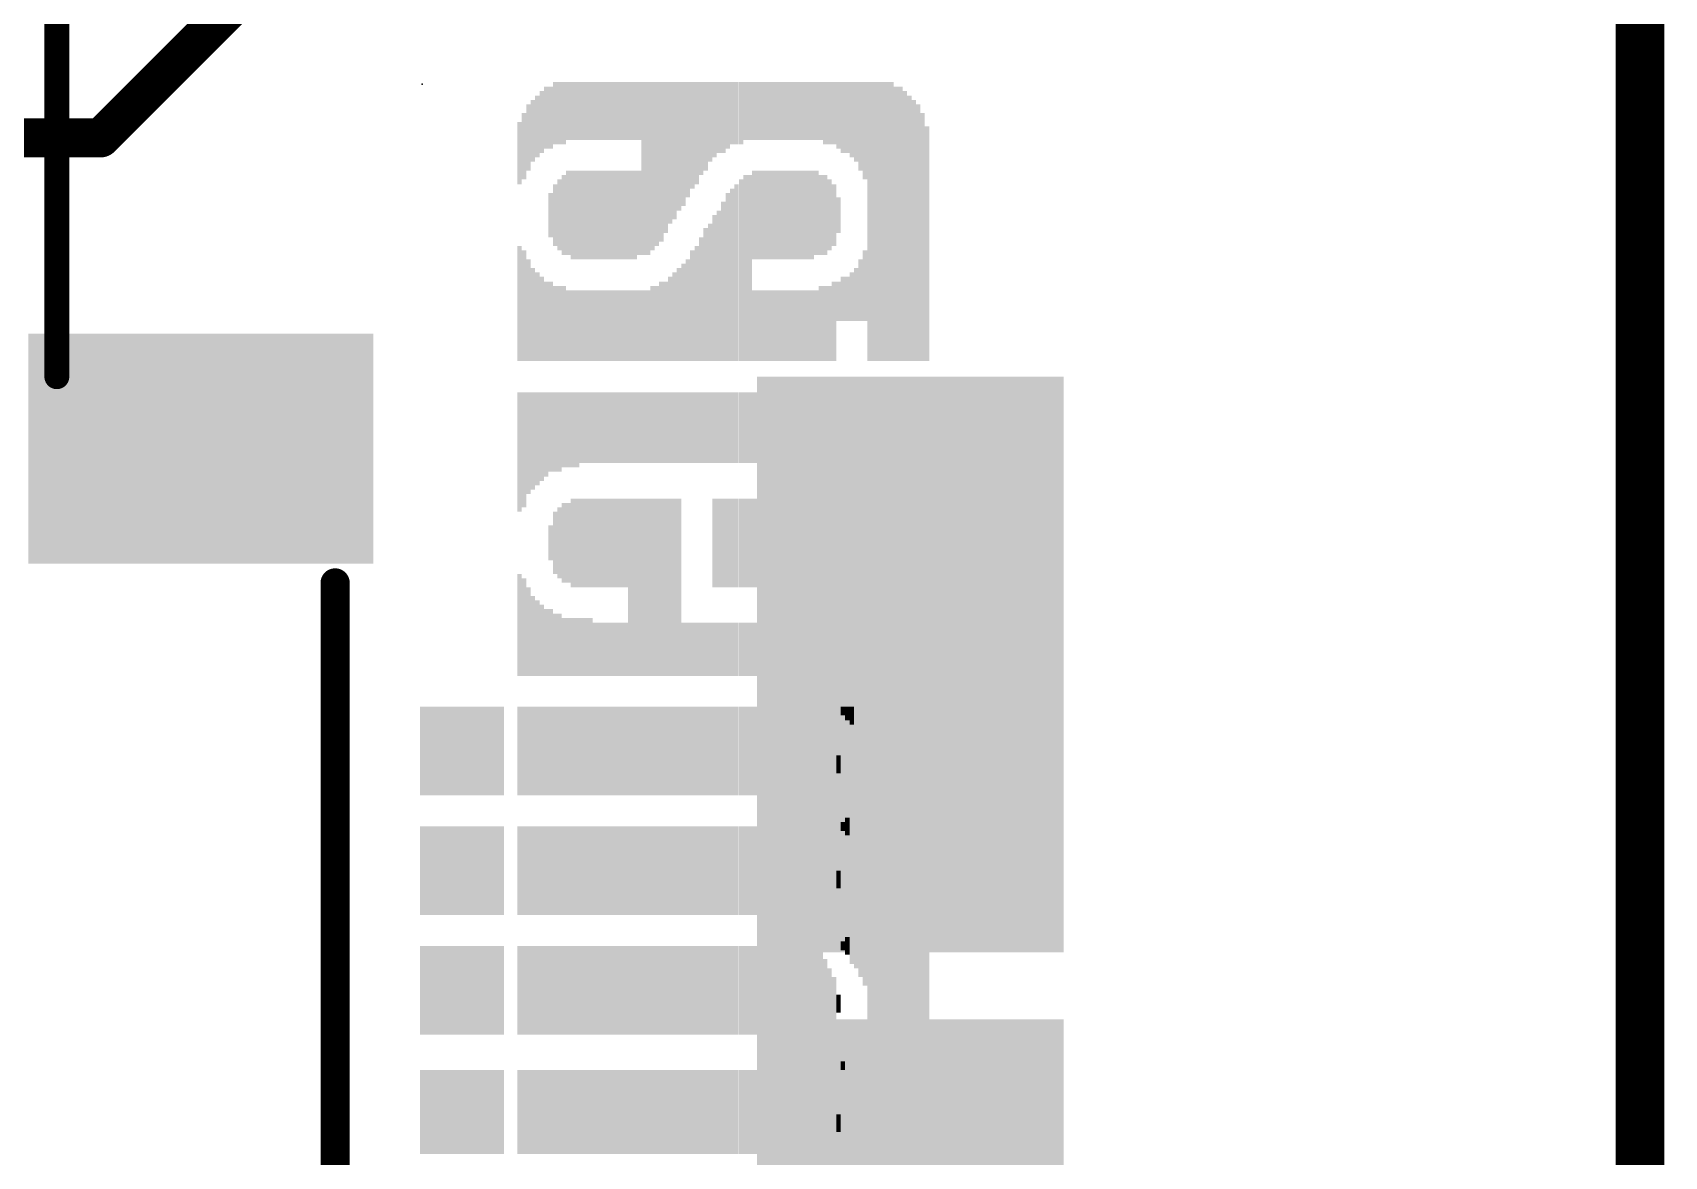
# Model space of a CAD drawing. Extents: x -44.1 to 38.2, y -17 to 24.8.
# Drawn here: x 29.72 to 38.23, y -0.89 to 4.97 of the extents above; entities that cross this region are included whole.
import ezdxf

# ---------------------------------------------------------------- set-up
doc = ezdxf.new("R2010")
doc.units = 0
for name, color, linetype in [('1', 12, 'CONTINUOUS'), ('16', 5, 'CONTINUOUS'), ('20', 53, 'CONTINUOUS'), ('21', 40, 'CONTINUOUS'), ('23', 40, 'CONTINUOUS'), ('24', 6, 'CONTINUOUS'), ('47', 253, 'CONTINUOUS')]:
    doc.layers.add(name, color=color, linetype=linetype)

# ---------------------------------------------------------------- blocks, each defined once
blk = doc.blocks.new('RECT')
blk.add_solid([(-0.5, -0.5), (0.5, -0.5), (-0.5, 0.5), (0.5, 0.5)])

msp = doc.modelspace()

# ---------------------------------------------------------------- linework, layer by layer
at = {"layer": '1', "const_width": 0.254}
msp.add_lwpolyline([(38.1, 10.795), (38.1, -10.795)], dxfattribs=at)
at = {"layer": '16'}
for points, const_width in [([(38.1, 10.795), (38.1, -10.795)], 0.254), ([(30.0736, 4.4196), (31.242, 5.588)], 0.2032), ([(7.7724, 4.4196), (30.0736, 4.4196)], 0.2032)]:
    msp.add_lwpolyline(points, dxfattribs=dict(at, const_width=const_width))
at = {"layer": '16', "const_width": 0.1016}
for points in [[(30.0736, 4.3688, 1), (30.0736, 4.4704)], [(30.0377, 4.4555, 1), (30.1095, 4.3837)]]:
    msp.add_lwpolyline(points, format="xyb", dxfattribs=at)
at = {"layer": '20'}
msp.add_line((38.1, 8.255), (38.1, -8.255), dxfattribs=at)
at = {"layer": '21', "const_width": 0.1524}
msp.add_lwpolyline([(31.296, -2.1), (31.296, 2.1)], dxfattribs=at)
at = {"layer": '21', "const_width": 0.0762}
msp.add_lwpolyline([(31.3341, 2.1, 1), (31.2579, 2.1)], format="xyb", dxfattribs=at)
at = {"layer": '23'}
msp.add_point((31.75, 4.699), dxfattribs=at)
at = {"layer": '24'}
msp.add_point((29.845, 3.175), dxfattribs=at)
at = {"layer": '47', "const_width": 0.13}
msp.add_lwpolyline([(29.845, 3.175), (29.845, 24.429)], dxfattribs=at)
at = {"layer": '47', "const_width": 0.065}
msp.add_lwpolyline([(29.8125, 3.175, 1), (29.8775, 3.175)], format="xyb", dxfattribs=at)

# ---------------------------------------------------------------- block references
at = {"layer": '1', "xscale": 1.8, "yscale": 1.2, "rotation": 180}
msp.add_blockref('RECT', (30.596, 2.8), dxfattribs=at)
at = {"layer": '16', "xscale": 3, "yscale": 1.6}
for p, rotation in [((34.295, 1.675), 270), ((34.295, -1.675), 90)]:
    msp.add_blockref('RECT', p, dxfattribs=dict(at, rotation=rotation))
at = {"layer": '21', "rotation": 270}
for p, xscale, yscale in [((32.3966, 4.525), 0.3226, 0.0231), ((32.4197, 4.525), 0.3226, 0.0231), ((32.4428, 4.5491), 0.3251, 0.0231), ((32.4659, 4.5491), 0.3251, 0.0231), ((32.489, 4.5491), 0.3251, 0.0231), ((32.512, 4.5606), 0.3023, 0.0229), ((32.535, 4.5606), 0.3023, 0.0231), ((32.5581, 4.5606), 0.3023, 0.0231), ((32.5812, 4.5606), 0.3023, 0.0231), ((32.6043, 4.5606), 0.3023, 0.0231), ((32.6274, 4.5606), 0.3023, 0.0231), ((32.6506, 4.5606), 0.3023, 0.0231), ((32.6737, 4.5606), 0.3023, 0.0231), ((32.6968, 4.5606), 0.3023, 0.0231), ((32.7199, 4.5606), 0.3023, 0.0231), ((32.743, 4.5606), 0.3023, 0.0231), ((32.766, 4.5606), 0.3023, 0.0229), ((32.789, 4.5606), 0.3023, 0.0231), ((32.8121, 4.5606), 0.3023, 0.0231), ((32.8352, 4.5606), 0.3023, 0.0231), ((32.8583, 4.5606), 0.3023, 0.0231), ((32.8814, 4.5606), 0.3023, 0.0231), ((32.9046, 4.2609), 0.9017, 0.0231), ((32.9277, 4.2609), 0.9017, 0.0231), ((32.9508, 4.2723), 0.8788, 0.0231), ((32.9739, 4.2837), 0.856, 0.0231), ((32.997, 4.2951), 0.8331, 0.0231), ((33.02, 4.318), 0.7874, 0.0229), ((33.043, 4.3421), 0.7391, 0.0231), ((33.0661, 4.3536), 0.7163, 0.0231), ((33.0892, 4.3764), 0.6706, 0.0231), ((33.1123, 4.3879), 0.6477, 0.0231), ((33.1354, 4.4107), 0.602, 0.0231), ((33.1586, 4.4336), 0.5563, 0.0231), ((33.1817, 4.445), 0.5334, 0.0231), ((33.2048, 4.4691), 0.4851, 0.0231), ((33.2279, 4.4806), 0.4623, 0.0231), ((33.251, 4.5034), 0.4166, 0.0231), ((33.274, 4.5149), 0.3937, 0.0229), ((33.297, 4.5263), 0.3708, 0.0231), ((33.3201, 4.5263), 0.3708, 0.0231), ((33.3432, 4.5377), 0.348, 0.0231), ((33.3663, 4.5491), 0.3251, 0.0231), ((33.3894, 4.5491), 0.3251, 0.0231), ((33.4126, 4.5491), 0.3251, 0.0231), ((33.4357, 4.5606), 0.3023, 0.0231), ((33.4588, 4.5606), 0.3023, 0.0231), ((33.4819, 4.5606), 0.3023, 0.0231), ((33.505, 4.5606), 0.3023, 0.0231), ((33.528, 4.5606), 0.3023, 0.0229), ((33.551, 4.5606), 0.3023, 0.0231), ((33.5741, 4.5606), 0.3023, 0.0231), ((33.5972, 4.5606), 0.3023, 0.0231), ((33.6203, 4.5606), 0.3023, 0.0231), ((33.6434, 4.5606), 0.3023, 0.0231), ((33.6666, 4.5606), 0.3023, 0.0231), ((33.6897, 4.5606), 0.3023, 0.0231), ((33.7128, 4.5606), 0.3023, 0.0231), ((33.7359, 4.5606), 0.3023, 0.0231), ((33.759, 4.5606), 0.3023, 0.0231), ((33.782, 4.5606), 0.3023, 0.0229), ((33.805, 4.5606), 0.3023, 0.0231), ((33.8281, 4.5606), 0.3023, 0.0231), ((33.8512, 4.5491), 0.3251, 0.0231), ((33.8743, 4.5491), 0.3251, 0.0231), ((33.8974, 4.5491), 0.3251, 0.0231), ((33.9206, 4.5377), 0.348, 0.0231), ((33.9437, 4.5263), 0.3708, 0.0231), ((33.9668, 4.5263), 0.3708, 0.0231), ((33.9899, 4.5149), 0.3937, 0.0231), ((34.013, 4.5034), 0.4166, 0.0231), ((34.036, 4.4806), 0.4623, 0.0229), ((34.059, 4.4577), 0.508, 0.0231), ((34.0821, 3.984), 1.4554, 0.0231), ((34.1052, 3.984), 1.4554, 0.0231), ((34.1283, 3.984), 1.4554, 0.0231), ((34.1514, 3.984), 1.4554, 0.0231), ((34.1746, 3.984), 1.4554, 0.0231), ((34.1977, 3.984), 1.4554, 0.0231), ((34.2208, 3.9713), 1.43, 0.0231), ((34.2439, 3.9713), 1.43, 0.0231), ((32.3041, 4.4221), 0.3454, 0.0231), ((32.3272, 4.4564), 0.3226, 0.0231), ((32.3503, 4.4793), 0.3226, 0.0231), ((32.3734, 4.5022), 0.3226, 0.0231), ((34.267, 3.9599), 1.4072, 0.0231), ((34.29, 3.9484), 1.3843, 0.0229), ((34.313, 3.937), 1.3614, 0.0231), ((34.3361, 3.9256), 1.3386, 0.0231), ((32.281, 4.3764), 0.3454, 0.0231), ((34.3592, 3.9027), 1.2929, 0.0231), ((32.258, 4.3409), 0.3251, 0.0229), ((34.3823, 3.8684), 1.2243, 0.0231), ((32.4428, 4.017), 0.3226, 0.0231), ((32.4659, 4.0183), 0.3708, 0.0231), ((32.489, 4.0183), 0.4166, 0.0231), ((32.512, 4.0297), 0.4394, 0.0229), ((32.535, 4.0183), 0.4623, 0.0231), ((32.5581, 4.0183), 0.4623, 0.0231), ((32.5812, 4.0183), 0.4623, 0.0231), ((32.6043, 4.0183), 0.4623, 0.0231), ((32.6274, 4.0183), 0.4623, 0.0231), ((32.6506, 4.0183), 0.4623, 0.0231), ((32.6737, 4.0183), 0.4623, 0.0231), ((32.6968, 4.0183), 0.4623, 0.0231), ((32.7199, 4.0183), 0.4623, 0.0231), ((32.743, 4.0183), 0.4623, 0.0231), ((32.766, 4.0183), 0.4623, 0.0229), ((32.789, 4.0183), 0.4623, 0.0231), ((32.8121, 4.0183), 0.4623, 0.0231), ((32.8352, 4.0183), 0.4623, 0.0231), ((32.8583, 4.0183), 0.4623, 0.0231), ((32.8814, 4.0297), 0.4394, 0.0231), ((33.3894, 3.7173), 0.922, 0.0231), ((33.4126, 3.73), 0.9474, 0.0231), ((33.4357, 3.7414), 0.9703, 0.0231), ((33.4588, 3.7414), 0.9703, 0.0231), ((33.4819, 4.0183), 0.4623, 0.0231), ((33.505, 4.0183), 0.4623, 0.0231), ((33.528, 4.0183), 0.4623, 0.0229), ((33.551, 4.0183), 0.4623, 0.0231), ((33.5741, 4.0183), 0.4623, 0.0231), ((33.5972, 4.0183), 0.4623, 0.0231), ((33.6203, 4.0183), 0.4623, 0.0231), ((33.6434, 4.0183), 0.4623, 0.0231), ((33.6666, 4.0183), 0.4623, 0.0231), ((33.6897, 4.0183), 0.4623, 0.0231), ((33.7128, 4.0183), 0.4623, 0.0231), ((33.7359, 4.0183), 0.4623, 0.0231), ((33.759, 4.0183), 0.4623, 0.0231), ((33.782, 4.0183), 0.4623, 0.0229), ((33.805, 4.0297), 0.4394, 0.0231), ((33.8281, 4.0183), 0.4166, 0.0231), ((33.8512, 4.0183), 0.4166, 0.0231), ((33.8743, 4.0183), 0.3708, 0.0231), ((33.8974, 4.017), 0.3226, 0.0231), ((32.4197, 4.017), 0.2311, 0.0231), ((33.3201, 3.6716), 0.8306, 0.0231), ((33.3432, 3.6944), 0.8763, 0.0231), ((33.3663, 3.7059), 0.8992, 0.0231), ((33.9206, 4.017), 0.1854, 0.0231), ((33.274, 3.6373), 0.762, 0.0229), ((33.297, 3.6487), 0.7849, 0.0231), ((33.2279, 3.603), 0.6934, 0.0231), ((33.251, 3.6144), 0.7163, 0.0231), ((32.258, 3.556), 0.5994, 0.0229), ((32.281, 3.5446), 0.5766, 0.0231), ((33.1586, 3.5446), 0.5766, 0.0231), ((33.1817, 3.556), 0.5994, 0.0231), ((33.2048, 3.5789), 0.6452, 0.0231), ((34.059, 3.6487), 0.3683, 0.0231), ((32.3041, 3.5217), 0.5309, 0.0231), ((33.1123, 3.5103), 0.508, 0.0231), ((33.1354, 3.5217), 0.5309, 0.0231), ((34.036, 3.6259), 0.3226, 0.0229), ((32.3272, 3.4989), 0.4851, 0.0231), ((32.3503, 3.4874), 0.4623, 0.0231), ((32.3734, 3.476), 0.4394, 0.0231), ((32.3966, 3.4633), 0.414, 0.0231), ((32.4197, 3.4633), 0.414, 0.0231), ((32.997, 3.4633), 0.414, 0.0231), ((33.02, 3.4633), 0.414, 0.0229), ((33.043, 3.476), 0.4394, 0.0231), ((33.0661, 3.4874), 0.4623, 0.0231), ((33.0892, 3.4989), 0.4851, 0.0231), ((33.8974, 3.4633), 0.414, 0.0231), ((33.9206, 3.5674), 0.2057, 0.0231), ((33.9437, 3.5801), 0.2311, 0.0231), ((33.9668, 3.5801), 0.2311, 0.0231), ((33.9899, 3.5916), 0.254, 0.0231), ((34.013, 3.603), 0.2769, 0.0231), ((32.4428, 3.4519), 0.3912, 0.0231), ((32.4659, 3.4519), 0.3912, 0.0231), ((32.489, 3.4519), 0.3912, 0.0231), ((32.512, 3.4404), 0.3683, 0.0229), ((32.535, 3.4404), 0.3683, 0.0231), ((32.5581, 3.4404), 0.3683, 0.0231), ((32.5812, 3.4404), 0.3683, 0.0231), ((32.6043, 3.4404), 0.3683, 0.0231), ((32.6274, 3.4404), 0.3683, 0.0231), ((32.6506, 3.4404), 0.3683, 0.0231), ((32.6737, 3.4404), 0.3683, 0.0231), ((32.6968, 3.4404), 0.3683, 0.0231), ((32.7199, 3.4404), 0.3683, 0.0231), ((32.743, 3.4404), 0.3683, 0.0231), ((32.766, 3.4404), 0.3683, 0.0229), ((32.789, 3.4404), 0.3683, 0.0231), ((32.8121, 3.4404), 0.3683, 0.0231), ((32.8352, 3.4404), 0.3683, 0.0231), ((32.8583, 3.4404), 0.3683, 0.0231), ((32.8814, 3.4404), 0.3683, 0.0231), ((32.9046, 3.4404), 0.3683, 0.0231), ((32.9277, 3.4404), 0.3683, 0.0231), ((32.9508, 3.4519), 0.3912, 0.0231), ((32.9739, 3.4519), 0.3912, 0.0231), ((33.4819, 3.4404), 0.3683, 0.0231), ((33.505, 3.4404), 0.3683, 0.0231), ((33.528, 3.4404), 0.3683, 0.0229), ((33.551, 3.4404), 0.3683, 0.0231), ((33.5741, 3.4404), 0.3683, 0.0231), ((33.5972, 3.4404), 0.3683, 0.0231), ((33.6203, 3.4404), 0.3683, 0.0231), ((33.6434, 3.4404), 0.3683, 0.0231), ((33.6666, 3.4404), 0.3683, 0.0231), ((33.6897, 3.4404), 0.3683, 0.0231), ((33.7128, 3.4404), 0.3683, 0.0231), ((33.7359, 3.4404), 0.3683, 0.0231), ((33.759, 3.4404), 0.3683, 0.0231), ((33.782, 3.4404), 0.3683, 0.0229), ((33.805, 3.4404), 0.3683, 0.0231), ((33.8281, 3.4519), 0.3912, 0.0231), ((33.8512, 3.4519), 0.3912, 0.0231), ((33.8743, 3.4519), 0.3912, 0.0231), ((32.258, 2.7826), 0.6223, 0.0229), ((32.281, 2.794), 0.5994, 0.0231), ((32.3041, 2.8283), 0.5309, 0.0231), ((32.3272, 2.8397), 0.508, 0.0231), ((32.3503, 2.8512), 0.4851, 0.0231), ((32.3734, 2.8626), 0.4623, 0.0231), ((32.3966, 2.874), 0.4394, 0.0231), ((32.4197, 2.8867), 0.414, 0.0231), ((32.4428, 2.8867), 0.414, 0.0231), ((32.4659, 2.8867), 0.414, 0.0231), ((32.489, 2.8981), 0.3912, 0.0231), ((32.512, 2.8981), 0.3912, 0.0229), ((32.535, 2.8981), 0.3912, 0.0231), ((32.5581, 2.8981), 0.3912, 0.0231), ((32.5812, 2.9096), 0.3683, 0.0231), ((32.6043, 2.9096), 0.3683, 0.0231), ((32.6274, 2.9096), 0.3683, 0.0231), ((32.6506, 2.9096), 0.3683, 0.0231), ((32.6737, 2.9096), 0.3683, 0.0231), ((32.6968, 2.9096), 0.3683, 0.0231), ((32.7199, 2.9096), 0.3683, 0.0231), ((32.743, 2.9096), 0.3683, 0.0231), ((32.766, 2.9096), 0.3683, 0.0229), ((32.789, 2.9096), 0.3683, 0.0231), ((32.8121, 2.9096), 0.3683, 0.0231), ((32.8352, 2.9096), 0.3683, 0.0231), ((32.8583, 2.9096), 0.3683, 0.0231), ((32.8814, 2.9096), 0.3683, 0.0231), ((32.9046, 2.9096), 0.3683, 0.0231), ((32.9277, 2.9096), 0.3683, 0.0231), ((32.9508, 2.9096), 0.3683, 0.0231), ((32.9739, 2.9096), 0.3683, 0.0231), ((32.997, 2.9096), 0.3683, 0.0231), ((33.02, 2.9096), 0.3683, 0.0229), ((33.043, 2.9096), 0.3683, 0.0231), ((33.0661, 2.9096), 0.3683, 0.0231), ((33.0892, 2.9096), 0.3683, 0.0231), ((33.1123, 2.9096), 0.3683, 0.0231), ((33.1354, 2.9096), 0.3683, 0.0231), ((33.1586, 2.9096), 0.3683, 0.0231), ((33.1817, 2.9096), 0.3683, 0.0231), ((33.2048, 2.9096), 0.3683, 0.0231), ((33.2279, 2.9096), 0.3683, 0.0231), ((33.251, 2.9096), 0.3683, 0.0231), ((33.274, 2.9096), 0.3683, 0.0229), ((33.297, 2.9096), 0.3683, 0.0231), ((33.3201, 2.9096), 0.3683, 0.0231), ((33.3432, 2.9096), 0.3683, 0.0231), ((33.3663, 2.9096), 0.3683, 0.0231), ((33.3894, 2.9096), 0.3683, 0.0231), ((33.4126, 2.9096), 0.3683, 0.0231), ((33.4357, 2.9096), 0.3683, 0.0231), ((33.4588, 2.9096), 0.3683, 0.0231), ((33.4819, 2.9096), 0.3683, 0.0231), ((33.505, 2.9096), 0.3683, 0.0231), ((33.528, 2.9096), 0.3683, 0.0229), ((33.551, 2.9096), 0.3683, 0.0231), ((33.5741, 2.9096), 0.3683, 0.0231), ((33.5972, 2.9096), 0.3683, 0.0231), ((33.6203, 2.9096), 0.3683, 0.0231), ((33.6434, 2.9096), 0.3683, 0.0231), ((33.6666, 2.9096), 0.3683, 0.0231), ((33.6897, 2.9096), 0.3683, 0.0231), ((33.7128, 2.9096), 0.3683, 0.0231), ((33.7359, 2.9096), 0.3683, 0.0231), ((33.759, 2.9096), 0.3683, 0.0231), ((33.782, 2.8981), 0.3912, 0.0229), ((33.805, 2.8981), 0.3912, 0.0231), ((33.8281, 2.8981), 0.3912, 0.0231), ((33.8512, 2.8981), 0.3912, 0.0231), ((33.8743, 2.8867), 0.414, 0.0231), ((33.8974, 2.8867), 0.414, 0.0231), ((34.0821, 0.334), 5.5194, 0.0231), ((34.1052, 0.334), 5.5194, 0.0231), ((34.1283, 0.334), 5.5194, 0.0231), ((34.1514, 0.334), 5.5194, 0.0231), ((34.1746, 0.334), 5.5194, 0.0231), ((34.1977, 0.3467), 5.494, 0.0231), ((34.2208, 0.3467), 5.494, 0.0231), ((34.2439, 0.3581), 5.4712, 0.0231), ((34.267, 0.3581), 5.4712, 0.0231), ((34.29, 0.3696), 5.4483, 0.0229), ((34.313, 0.381), 5.4254, 0.0231), ((34.3361, 0.3924), 5.4026, 0.0231), ((34.3592, 0.4153), 5.3569, 0.0231), ((34.3823, 0.4496), 5.2883, 0.0231), ((33.9206, 2.7699), 0.2311, 0.0231), ((33.9437, 2.7699), 0.2311, 0.0231), ((33.9668, 2.7584), 0.254, 0.0231), ((33.9899, 2.747), 0.2769, 0.0231), ((34.013, 2.7356), 0.2997, 0.0231), ((34.036, 2.7127), 0.3454, 0.0229), ((34.059, 2.6899), 0.3912, 0.0231), ((32.4428, 2.3089), 0.3251, 0.0231), ((32.4659, 2.3089), 0.3708, 0.0231), ((32.489, 2.3089), 0.4166, 0.0231), ((32.512, 2.3089), 0.4166, 0.0229), ((32.535, 2.3089), 0.4623, 0.0231), ((32.5581, 2.3089), 0.4623, 0.0231), ((32.5812, 2.3089), 0.4623, 0.0231), ((32.6043, 2.3089), 0.4623, 0.0231), ((32.6274, 2.3089), 0.4623, 0.0231), ((32.6506, 2.3089), 0.4623, 0.0231), ((32.6737, 2.3089), 0.4623, 0.0231), ((32.6968, 2.3089), 0.4623, 0.0231), ((32.7199, 2.3089), 0.4623, 0.0231), ((32.743, 2.3089), 0.4623, 0.0231), ((32.766, 2.3089), 0.4623, 0.0229), ((32.789, 2.3089), 0.4623, 0.0231), ((32.8121, 2.3089), 0.4623, 0.0231), ((32.8352, 2.0777), 0.9246, 0.0231), ((32.8583, 2.0777), 0.9246, 0.0231), ((32.8814, 2.0777), 0.9246, 0.0231), ((32.9046, 2.0777), 0.9246, 0.0231), ((32.9277, 2.0777), 0.9246, 0.0231), ((32.9508, 2.0777), 0.9246, 0.0231), ((32.9739, 2.0777), 0.9246, 0.0231), ((32.997, 2.0777), 0.9246, 0.0231), ((33.02, 2.0777), 0.9246, 0.0229), ((33.043, 2.0777), 0.9246, 0.0231), ((33.0661, 2.0777), 0.9246, 0.0231), ((33.0892, 2.0777), 0.9246, 0.0231), ((33.274, 2.3089), 0.4623, 0.0229), ((33.297, 2.3089), 0.4623, 0.0231), ((33.3201, 2.3089), 0.4623, 0.0231), ((33.3432, 2.3089), 0.4623, 0.0231), ((33.3663, 2.3089), 0.4623, 0.0231), ((33.3894, 2.3089), 0.4623, 0.0231), ((33.4126, 2.3089), 0.4623, 0.0231), ((33.4357, 2.3089), 0.4623, 0.0231), ((33.4588, 2.3089), 0.4623, 0.0231), ((33.4819, 2.3089), 0.4623, 0.0231), ((33.505, 2.3089), 0.4623, 0.0231), ((33.528, 2.3089), 0.4623, 0.0229), ((33.551, 2.3089), 0.4623, 0.0231), ((33.5741, 2.3089), 0.4623, 0.0231), ((33.5972, 2.3089), 0.4623, 0.0231), ((33.6203, 2.3089), 0.4623, 0.0231), ((33.6434, 2.3089), 0.4623, 0.0231), ((33.6666, 2.3089), 0.4623, 0.0231), ((33.6897, 2.3089), 0.4623, 0.0231), ((33.7128, 2.3089), 0.4623, 0.0231), ((33.7359, 2.3089), 0.4623, 0.0231), ((33.759, 2.3089), 0.4623, 0.0231), ((33.782, 2.3089), 0.4623, 0.0229), ((33.805, 2.3203), 0.4394, 0.0231), ((33.8281, 2.3089), 0.4166, 0.0231), ((33.8512, 2.3089), 0.4166, 0.0231), ((33.8743, 2.3089), 0.3708, 0.0231), ((32.4197, 2.3089), 0.1829, 0.0231), ((33.8974, 2.3101), 0.2769, 0.0231), ((33.9206, 2.3089), 0.1372, 0.0231), ((32.258, 1.8809), 0.5309, 0.0229), ((34.059, 1.8809), 0.5309, 0.0231), ((32.281, 1.8694), 0.508, 0.0231), ((32.3041, 1.8466), 0.4623, 0.0231), ((34.036, 1.8466), 0.4623, 0.0229), ((32.3272, 1.8237), 0.4166, 0.0231), ((32.3503, 1.8123), 0.3937, 0.0231), ((32.3734, 1.8009), 0.3708, 0.0231), ((32.3966, 1.7894), 0.348, 0.0231), ((32.4197, 1.7894), 0.348, 0.0231), ((33.9206, 1.7894), 0.348, 0.0231), ((33.9437, 1.7894), 0.348, 0.0231), ((33.9668, 1.8009), 0.3708, 0.0231), ((33.9899, 1.8123), 0.3937, 0.0231), ((34.013, 1.8237), 0.4166, 0.0231), ((32.4428, 1.778), 0.3251, 0.0231), ((32.4659, 1.778), 0.3251, 0.0231), ((32.489, 1.7666), 0.3023, 0.0231), ((32.512, 1.7666), 0.3023, 0.0229), ((32.535, 1.7666), 0.3023, 0.0231), ((32.5581, 1.7666), 0.3023, 0.0231), ((32.5812, 1.7666), 0.3023, 0.0231), ((32.6043, 1.7666), 0.3023, 0.0231), ((32.6274, 1.7666), 0.3023, 0.0231), ((32.6506, 1.7539), 0.2769, 0.0231), ((32.6737, 1.7539), 0.2769, 0.0231), ((32.6968, 1.7539), 0.2769, 0.0231), ((32.7199, 1.7539), 0.2769, 0.0231), ((32.743, 1.7539), 0.2769, 0.0231), ((32.766, 1.7539), 0.2769, 0.0229), ((32.789, 1.7539), 0.2769, 0.0231), ((32.8121, 1.7539), 0.2769, 0.0231), ((33.1123, 1.7539), 0.2769, 0.0231), ((33.1354, 1.7539), 0.2769, 0.0231), ((33.1586, 1.7539), 0.2769, 0.0231), ((33.1817, 1.7539), 0.2769, 0.0231), ((33.2048, 1.7539), 0.2769, 0.0231), ((33.2279, 1.7539), 0.2769, 0.0231), ((33.251, 1.7539), 0.2769, 0.0231), ((33.274, 1.7539), 0.2769, 0.0229), ((33.297, 1.7539), 0.2769, 0.0231), ((33.3201, 1.7539), 0.2769, 0.0231), ((33.3432, 1.7539), 0.2769, 0.0231), ((33.3663, 1.7539), 0.2769, 0.0231), ((33.3894, 1.7539), 0.2769, 0.0231), ((33.4126, 1.7539), 0.2769, 0.0231), ((33.4357, 1.7539), 0.2769, 0.0231), ((33.4588, 1.7539), 0.2769, 0.0231), ((33.4819, 1.7539), 0.2769, 0.0231), ((33.505, 1.7539), 0.2769, 0.0231), ((33.528, 1.7539), 0.2769, 0.0229), ((33.551, 1.7539), 0.2769, 0.0231), ((33.5741, 1.7539), 0.2769, 0.0231), ((33.5972, 1.7539), 0.2769, 0.0231), ((33.6203, 1.7539), 0.2769, 0.0231), ((33.6434, 1.7539), 0.2769, 0.0231), ((33.6666, 1.7539), 0.2769, 0.0231), ((33.6897, 1.7539), 0.2769, 0.0231), ((33.7128, 1.7666), 0.3023, 0.0231), ((33.7359, 1.7666), 0.3023, 0.0231), ((33.759, 1.7666), 0.3023, 0.0231), ((33.782, 1.7666), 0.3023, 0.0229), ((33.805, 1.7666), 0.3023, 0.0231), ((33.8281, 1.7666), 0.3023, 0.0231), ((33.8512, 1.7666), 0.3023, 0.0231), ((33.8743, 1.778), 0.3251, 0.0231), ((33.8974, 1.778), 0.3251, 0.0231), ((31.75, 1.2243), 0.4623, 0.0229), ((31.773, 1.2243), 0.4623, 0.0231), ((31.7961, 1.2243), 0.4623, 0.0231), ((31.8192, 1.2243), 0.4623, 0.0231), ((31.8423, 1.2243), 0.4623, 0.0231), ((31.8654, 1.2243), 0.4623, 0.0231), ((31.8886, 1.2243), 0.4623, 0.0231), ((31.9117, 1.2243), 0.4623, 0.0231), ((31.9348, 1.2243), 0.4623, 0.0231), ((31.9579, 1.2243), 0.4623, 0.0231), ((31.981, 1.2243), 0.4623, 0.0231), ((32.004, 1.2243), 0.4623, 0.0229), ((32.027, 1.2243), 0.4623, 0.0231), ((32.0501, 1.2243), 0.4623, 0.0231), ((32.0732, 1.2243), 0.4623, 0.0231), ((32.0963, 1.2243), 0.4623, 0.0231), ((32.1194, 1.2243), 0.4623, 0.0231), ((32.1426, 1.2243), 0.4623, 0.0231), ((32.1657, 1.2243), 0.4623, 0.0231), ((32.258, 1.2243), 0.4623, 0.0229), ((32.281, 1.2243), 0.4623, 0.0231), ((32.3041, 1.2243), 0.4623, 0.0231), ((32.3272, 1.2243), 0.4623, 0.0231), ((32.3503, 1.2243), 0.4623, 0.0231), ((32.3734, 1.2243), 0.4623, 0.0231), ((32.3966, 1.2243), 0.4623, 0.0231), ((32.4197, 1.2243), 0.4623, 0.0231), ((32.4428, 1.2243), 0.4623, 0.0231), ((32.4659, 1.2243), 0.4623, 0.0231), ((32.489, 1.2243), 0.4623, 0.0231), ((32.512, 1.2243), 0.4623, 0.0229), ((32.535, 1.2243), 0.4623, 0.0231), ((32.5581, 1.2243), 0.4623, 0.0231), ((32.5812, 1.2243), 0.4623, 0.0231), ((32.6043, 1.2243), 0.4623, 0.0231), ((32.6274, 1.2243), 0.4623, 0.0231), ((32.6506, 1.2243), 0.4623, 0.0231), ((32.6737, 1.2243), 0.4623, 0.0231), ((32.6968, 1.2243), 0.4623, 0.0231), ((32.7199, 1.2243), 0.4623, 0.0231), ((32.743, 1.2243), 0.4623, 0.0231), ((32.766, 1.2243), 0.4623, 0.0229), ((32.789, 1.2243), 0.4623, 0.0231), ((32.8121, 1.2243), 0.4623, 0.0231), ((32.8352, 1.2243), 0.4623, 0.0231), ((32.8583, 1.2243), 0.4623, 0.0231), ((32.8814, 1.2243), 0.4623, 0.0231), ((32.9046, 1.2243), 0.4623, 0.0231), ((32.9277, 1.2243), 0.4623, 0.0231), ((32.9508, 1.2243), 0.4623, 0.0231), ((32.9739, 1.2243), 0.4623, 0.0231), ((32.997, 1.2243), 0.4623, 0.0231), ((33.02, 1.2243), 0.4623, 0.0229), ((33.043, 1.2243), 0.4623, 0.0231), ((33.0661, 1.2243), 0.4623, 0.0231), ((33.0892, 1.2243), 0.4623, 0.0231), ((33.1123, 1.2243), 0.4623, 0.0231), ((33.1354, 1.2243), 0.4623, 0.0231), ((33.1586, 1.2243), 0.4623, 0.0231), ((33.1817, 1.2243), 0.4623, 0.0231), ((33.2048, 1.2243), 0.4623, 0.0231), ((33.2279, 1.2243), 0.4623, 0.0231), ((33.251, 1.2243), 0.4623, 0.0231), ((33.274, 1.2243), 0.4623, 0.0229), ((33.297, 1.2243), 0.4623, 0.0231), ((33.3201, 1.2243), 0.4623, 0.0231), ((33.3432, 1.2243), 0.4623, 0.0231), ((33.3663, 1.2243), 0.4623, 0.0231), ((33.3894, 1.2243), 0.4623, 0.0231), ((33.4126, 1.2243), 0.4623, 0.0231), ((33.4357, 1.2243), 0.4623, 0.0231), ((33.4588, 1.2243), 0.4623, 0.0231), ((33.4819, 1.2243), 0.4623, 0.0231), ((33.505, 1.2243), 0.4623, 0.0231), ((33.528, 1.2243), 0.4623, 0.0229), ((33.551, 1.2243), 0.4623, 0.0231), ((33.5741, 1.2243), 0.4623, 0.0231), ((33.5972, 1.2243), 0.4623, 0.0231), ((33.6203, 1.2243), 0.4623, 0.0231), ((33.6434, 1.2243), 0.4623, 0.0231), ((33.6666, 1.2243), 0.4623, 0.0231), ((33.6897, 1.2243), 0.4623, 0.0231), ((33.7128, 1.2243), 0.4623, 0.0231), ((33.7359, 1.2243), 0.4623, 0.0231), ((33.759, 1.2243), 0.4623, 0.0231), ((33.782, 1.2243), 0.4623, 0.0229), ((33.805, 1.2243), 0.4623, 0.0231), ((33.9437, 1.4326), 0.0457, 0.0231), ((33.9668, 1.4199), 0.0711, 0.0231), ((33.9899, 1.4084), 0.094, 0.0231), ((34.013, 1.3856), 0.1397, 0.0231), ((34.036, 1.3741), 0.1626, 0.0229), ((34.059, 1.3398), 0.2311, 0.0231), ((33.8281, 1.2128), 0.4394, 0.0231), ((33.8512, 1.2002), 0.3683, 0.0231), ((33.8743, 1.1773), 0.3226, 0.0231), ((33.8974, 1.1773), 0.2311, 0.0231), ((33.9206, 1.1544), 0.094, 0.0231), ((34.036, 0.809), 0.2769, 0.0229), ((34.059, 0.8077), 0.3708, 0.0231), ((33.9437, 0.8306), 0.0457, 0.0231), ((33.9668, 0.8306), 0.0914, 0.0231), ((33.9899, 0.8204), 0.1626, 0.0231), ((34.013, 0.8204), 0.2083, 0.0231), ((31.75, 0.5994), 0.4623, 0.0229), ((31.773, 0.5994), 0.4623, 0.0231), ((31.7961, 0.5994), 0.4623, 0.0231), ((31.8192, 0.5994), 0.4623, 0.0231), ((31.8423, 0.5994), 0.4623, 0.0231), ((31.8654, 0.5994), 0.4623, 0.0231), ((31.8886, 0.5994), 0.4623, 0.0231), ((31.9117, 0.5994), 0.4623, 0.0231), ((31.9348, 0.5994), 0.4623, 0.0231), ((31.9579, 0.5994), 0.4623, 0.0231), ((31.981, 0.5994), 0.4623, 0.0231), ((32.004, 0.5994), 0.4623, 0.0229), ((32.027, 0.5994), 0.4623, 0.0231), ((32.0501, 0.5994), 0.4623, 0.0231), ((32.0732, 0.5994), 0.4623, 0.0231), ((32.0963, 0.5994), 0.4623, 0.0231), ((32.1194, 0.5994), 0.4623, 0.0231), ((32.1426, 0.5994), 0.4623, 0.0231), ((32.1657, 0.5994), 0.4623, 0.0231), ((32.258, 0.5994), 0.4623, 0.0229), ((32.281, 0.5994), 0.4623, 0.0231), ((32.3041, 0.5994), 0.4623, 0.0231), ((32.3272, 0.5994), 0.4623, 0.0231), ((32.3503, 0.5994), 0.4623, 0.0231), ((32.3734, 0.5994), 0.4623, 0.0231), ((32.3966, 0.5994), 0.4623, 0.0231), ((32.4197, 0.5994), 0.4623, 0.0231), ((32.4428, 0.5994), 0.4623, 0.0231), ((32.4659, 0.5994), 0.4623, 0.0231), ((32.489, 0.5994), 0.4623, 0.0231), ((32.512, 0.5994), 0.4623, 0.0229), ((32.535, 0.5994), 0.4623, 0.0231), ((32.5581, 0.5994), 0.4623, 0.0231), ((32.5812, 0.5994), 0.4623, 0.0231), ((32.6043, 0.5994), 0.4623, 0.0231), ((32.6274, 0.5994), 0.4623, 0.0231), ((32.6506, 0.5994), 0.4623, 0.0231), ((32.6737, 0.5994), 0.4623, 0.0231), ((32.6968, 0.5994), 0.4623, 0.0231), ((32.7199, 0.5994), 0.4623, 0.0231), ((32.743, 0.5994), 0.4623, 0.0231), ((32.766, 0.5994), 0.4623, 0.0229), ((32.789, 0.5994), 0.4623, 0.0231), ((32.8121, 0.5994), 0.4623, 0.0231), ((32.8352, 0.5994), 0.4623, 0.0231), ((32.8583, 0.5994), 0.4623, 0.0231), ((32.8814, 0.5994), 0.4623, 0.0231), ((32.9046, 0.5994), 0.4623, 0.0231), ((32.9277, 0.5994), 0.4623, 0.0231), ((32.9508, 0.5994), 0.4623, 0.0231), ((32.9739, 0.5994), 0.4623, 0.0231), ((32.997, 0.5994), 0.4623, 0.0231), ((33.02, 0.5994), 0.4623, 0.0229), ((33.043, 0.5994), 0.4623, 0.0231), ((33.0661, 0.5994), 0.4623, 0.0231), ((33.0892, 0.5994), 0.4623, 0.0231), ((33.1123, 0.5994), 0.4623, 0.0231), ((33.1354, 0.5994), 0.4623, 0.0231), ((33.1586, 0.5994), 0.4623, 0.0231), ((33.1817, 0.5994), 0.4623, 0.0231), ((33.2048, 0.5994), 0.4623, 0.0231), ((33.2279, 0.5994), 0.4623, 0.0231), ((33.251, 0.5994), 0.4623, 0.0231), ((33.274, 0.5994), 0.4623, 0.0229), ((33.297, 0.5994), 0.4623, 0.0231), ((33.3201, 0.5994), 0.4623, 0.0231), ((33.3432, 0.5994), 0.4623, 0.0231), ((33.3663, 0.5994), 0.4623, 0.0231), ((33.3894, 0.5994), 0.4623, 0.0231), ((33.4126, 0.5994), 0.4623, 0.0231), ((33.4357, 0.5994), 0.4623, 0.0231), ((33.4588, 0.5994), 0.4623, 0.0231), ((33.4819, 0.5994), 0.4623, 0.0231), ((33.505, 0.5994), 0.4623, 0.0231), ((33.528, 0.5994), 0.4623, 0.0229), ((33.551, 0.5994), 0.4623, 0.0231), ((33.5741, 0.5994), 0.4623, 0.0231), ((33.5972, 0.5994), 0.4623, 0.0231), ((33.6203, 0.5994), 0.4623, 0.0231), ((33.6434, 0.5994), 0.4623, 0.0231), ((33.6666, 0.5994), 0.4623, 0.0231), ((33.6897, 0.5994), 0.4623, 0.0231), ((33.7128, 0.5994), 0.4623, 0.0231), ((33.7359, 0.5994), 0.4623, 0.0231), ((33.759, 0.5994), 0.4623, 0.0231), ((33.782, 0.5994), 0.4623, 0.0229), ((33.805, 0.5994), 0.4623, 0.0231), ((33.8281, 0.588), 0.4394, 0.0231), ((33.8512, 0.5778), 0.3683, 0.0231), ((33.8743, 0.5664), 0.3454, 0.0231), ((33.8974, 0.555), 0.2311, 0.0231), ((33.9206, 0.5537), 0.0914, 0.0231), ((34.059, 0.1842), 0.3683, 0.0231), ((34.013, 0.1842), 0.1854, 0.0231), ((34.036, 0.1842), 0.2769, 0.0229), ((31.75, -0.0229), 0.4623, 0.0229), ((31.773, -0.0229), 0.4623, 0.0231), ((31.7961, -0.0229), 0.4623, 0.0231), ((31.8192, -0.0229), 0.4623, 0.0231), ((31.8423, -0.0229), 0.4623, 0.0231), ((31.8654, -0.0229), 0.4623, 0.0231), ((31.8886, -0.0229), 0.4623, 0.0231), ((31.9117, -0.0229), 0.4623, 0.0231), ((31.9348, -0.0229), 0.4623, 0.0231), ((31.9579, -0.0229), 0.4623, 0.0231), ((31.981, -0.0229), 0.4623, 0.0231), ((32.004, -0.0229), 0.4623, 0.0229), ((32.027, -0.0229), 0.4623, 0.0231), ((32.0501, -0.0229), 0.4623, 0.0231), ((32.0732, -0.0229), 0.4623, 0.0231), ((32.0963, -0.0229), 0.4623, 0.0231), ((32.1194, -0.0229), 0.4623, 0.0231), ((32.1426, -0.0229), 0.4623, 0.0231), ((32.1657, -0.0229), 0.4623, 0.0231), ((32.258, -0.0229), 0.4623, 0.0229), ((32.281, -0.0229), 0.4623, 0.0231), ((32.3041, -0.0229), 0.4623, 0.0231), ((32.3272, -0.0229), 0.4623, 0.0231), ((32.3503, -0.0229), 0.4623, 0.0231), ((32.3734, -0.0229), 0.4623, 0.0231), ((32.3966, -0.0229), 0.4623, 0.0231), ((32.4197, -0.0229), 0.4623, 0.0231), ((32.4428, -0.0229), 0.4623, 0.0231), ((32.4659, -0.0229), 0.4623, 0.0231), ((32.489, -0.0229), 0.4623, 0.0231), ((32.512, -0.0229), 0.4623, 0.0229), ((32.535, -0.0229), 0.4623, 0.0231), ((32.5581, -0.0229), 0.4623, 0.0231), ((32.5812, -0.0229), 0.4623, 0.0231), ((32.6043, -0.0229), 0.4623, 0.0231), ((32.6274, -0.0229), 0.4623, 0.0231), ((32.6506, -0.0229), 0.4623, 0.0231), ((32.6737, -0.0229), 0.4623, 0.0231), ((32.6968, -0.0229), 0.4623, 0.0231), ((32.7199, -0.0229), 0.4623, 0.0231), ((32.743, -0.0229), 0.4623, 0.0231), ((32.766, -0.0229), 0.4623, 0.0229), ((32.789, -0.0229), 0.4623, 0.0231), ((32.8121, -0.0229), 0.4623, 0.0231), ((32.8352, -0.0229), 0.4623, 0.0231), ((32.8583, -0.0229), 0.4623, 0.0231), ((32.8814, -0.0229), 0.4623, 0.0231), ((32.9046, -0.0229), 0.4623, 0.0231), ((32.9277, -0.0229), 0.4623, 0.0231), ((32.9508, -0.0229), 0.4623, 0.0231), ((32.9739, -0.0229), 0.4623, 0.0231), ((32.997, -0.0229), 0.4623, 0.0231), ((33.02, -0.0229), 0.4623, 0.0229), ((33.043, -0.0229), 0.4623, 0.0231), ((33.0661, -0.0229), 0.4623, 0.0231), ((33.0892, -0.0229), 0.4623, 0.0231), ((33.1123, -0.0229), 0.4623, 0.0231), ((33.1354, -0.0229), 0.4623, 0.0231), ((33.1586, -0.0229), 0.4623, 0.0231), ((33.1817, -0.0229), 0.4623, 0.0231), ((33.2048, -0.0229), 0.4623, 0.0231), ((33.2279, -0.0229), 0.4623, 0.0231), ((33.251, -0.0229), 0.4623, 0.0231), ((33.274, -0.0229), 0.4623, 0.0229), ((33.297, -0.0229), 0.4623, 0.0231), ((33.3201, -0.0229), 0.4623, 0.0231), ((33.3432, -0.0229), 0.4623, 0.0231), ((33.3663, -0.0229), 0.4623, 0.0231), ((33.3894, -0.0229), 0.4623, 0.0231), ((33.4126, -0.0229), 0.4623, 0.0231), ((33.4357, -0.0229), 0.4623, 0.0231), ((33.4588, -0.0229), 0.4623, 0.0231), ((33.4819, -0.0229), 0.4623, 0.0231), ((33.505, -0.0229), 0.4623, 0.0231), ((33.528, -0.0229), 0.4623, 0.0229), ((33.551, -0.0229), 0.4623, 0.0231), ((33.5741, -0.0229), 0.4623, 0.0231), ((33.5972, -0.0229), 0.4623, 0.0231), ((33.6203, -0.0229), 0.4623, 0.0231), ((33.6434, -0.0229), 0.4623, 0.0231), ((33.6666, -0.0229), 0.4623, 0.0231), ((33.6897, -0.0229), 0.4623, 0.0231), ((33.7128, -0.0229), 0.4623, 0.0231), ((33.7359, -0.0229), 0.4623, 0.0231), ((33.759, -0.0229), 0.4623, 0.0231), ((33.782, -0.0229), 0.4623, 0.0229), ((33.805, -0.0229), 0.4623, 0.0231), ((33.8281, -0.0343), 0.4394, 0.0231), ((33.9437, 0.2083), 0.0457, 0.0231), ((33.9668, 0.2083), 0.0914, 0.0231), ((33.9899, 0.1842), 0.1397, 0.0231), ((33.8512, -0.0457), 0.3708, 0.0231), ((33.8743, -0.0698), 0.3226, 0.0231), ((33.8974, -0.0813), 0.254, 0.0231), ((33.9206, -0.0927), 0.094, 0.0231), ((34.059, -0.4509), 0.3937, 0.0231), ((34.036, -0.4382), 0.2769, 0.0229), ((33.9437, -0.4166), 0.0457, 0.0231), ((33.9668, -0.4267), 0.1168, 0.0231), ((33.9899, -0.4381), 0.1397, 0.0231), ((34.013, -0.4382), 0.1854, 0.0231), ((31.75, -0.6579), 0.4369, 0.0229), ((31.773, -0.6579), 0.4369, 0.0231), ((31.7961, -0.6579), 0.4369, 0.0231), ((31.8192, -0.6579), 0.4369, 0.0231), ((31.8423, -0.6579), 0.4369, 0.0231), ((31.8654, -0.6579), 0.4369, 0.0231), ((31.8886, -0.6579), 0.4369, 0.0231), ((31.9117, -0.6579), 0.4369, 0.0231), ((31.9348, -0.6579), 0.4369, 0.0231), ((31.9579, -0.6579), 0.4369, 0.0231), ((31.981, -0.6579), 0.4369, 0.0231), ((32.004, -0.6579), 0.4369, 0.0229), ((32.027, -0.6579), 0.4369, 0.0231), ((32.0501, -0.6579), 0.4369, 0.0231), ((32.0732, -0.6579), 0.4369, 0.0231), ((32.0963, -0.6579), 0.4369, 0.0231), ((32.1194, -0.6579), 0.4369, 0.0231), ((32.1426, -0.6579), 0.4369, 0.0231), ((32.1657, -0.6579), 0.4369, 0.0231), ((32.258, -0.6579), 0.4369, 0.0229), ((32.281, -0.6579), 0.4369, 0.0231), ((32.3041, -0.6579), 0.4369, 0.0231), ((32.3272, -0.6579), 0.4369, 0.0231), ((32.3503, -0.6579), 0.4369, 0.0231), ((32.3734, -0.6579), 0.4369, 0.0231), ((32.3966, -0.6579), 0.4369, 0.0231), ((32.4197, -0.6579), 0.4369, 0.0231), ((32.4428, -0.6579), 0.4369, 0.0231), ((32.4659, -0.6579), 0.4369, 0.0231), ((32.489, -0.6579), 0.4369, 0.0231), ((32.512, -0.6579), 0.4369, 0.0229), ((32.535, -0.6579), 0.4369, 0.0231), ((32.5581, -0.6579), 0.4369, 0.0231), ((32.5812, -0.6579), 0.4369, 0.0231), ((32.6043, -0.6579), 0.4369, 0.0231), ((32.6274, -0.6579), 0.4369, 0.0231), ((32.6506, -0.6579), 0.4369, 0.0231), ((32.6737, -0.6579), 0.4369, 0.0231), ((32.6968, -0.6579), 0.4369, 0.0231), ((32.7199, -0.6579), 0.4369, 0.0231), ((32.743, -0.6579), 0.4369, 0.0231), ((32.766, -0.6579), 0.4369, 0.0229), ((32.789, -0.6579), 0.4369, 0.0231), ((32.8121, -0.6579), 0.4369, 0.0231), ((32.8352, -0.6579), 0.4369, 0.0231), ((32.8583, -0.6579), 0.4369, 0.0231), ((32.8814, -0.6579), 0.4369, 0.0231), ((32.9046, -0.6579), 0.4369, 0.0231), ((32.9277, -0.6579), 0.4369, 0.0231), ((32.9508, -0.6579), 0.4369, 0.0231), ((32.9739, -0.6579), 0.4369, 0.0231), ((32.997, -0.6579), 0.4369, 0.0231), ((33.02, -0.6579), 0.4369, 0.0229), ((33.043, -0.6579), 0.4369, 0.0231), ((33.0661, -0.6579), 0.4369, 0.0231), ((33.0892, -0.6579), 0.4369, 0.0231), ((33.1123, -0.6579), 0.4369, 0.0231), ((33.1354, -0.6579), 0.4369, 0.0231), ((33.1586, -0.6579), 0.4369, 0.0231), ((33.1817, -0.6579), 0.4369, 0.0231), ((33.2048, -0.6579), 0.4369, 0.0231), ((33.2279, -0.6579), 0.4369, 0.0231), ((33.251, -0.6579), 0.4369, 0.0231), ((33.274, -0.6579), 0.4369, 0.0229), ((33.297, -0.6579), 0.4369, 0.0231), ((33.3201, -0.6579), 0.4369, 0.0231), ((33.3432, -0.6579), 0.4369, 0.0231), ((33.3663, -0.6579), 0.4369, 0.0231), ((33.3894, -0.6579), 0.4369, 0.0231), ((33.4126, -0.6579), 0.4369, 0.0231), ((33.4357, -0.6579), 0.4369, 0.0231), ((33.4588, -0.6579), 0.4369, 0.0231), ((33.4819, -0.6579), 0.4369, 0.0231), ((33.505, -0.6579), 0.4369, 0.0231), ((33.528, -0.6579), 0.4369, 0.0229), ((33.551, -0.6579), 0.4369, 0.0231), ((33.5741, -0.6579), 0.4369, 0.0231), ((33.5972, -0.6579), 0.4369, 0.0231), ((33.6203, -0.6579), 0.4369, 0.0231), ((33.6434, -0.6579), 0.4369, 0.0231), ((33.6666, -0.6579), 0.4369, 0.0231), ((33.6897, -0.6579), 0.4369, 0.0231), ((33.7128, -0.6579), 0.4369, 0.0231), ((33.7359, -0.6579), 0.4369, 0.0231), ((33.759, -0.6579), 0.4369, 0.0231), ((33.782, -0.6579), 0.4369, 0.0229), ((33.805, -0.6579), 0.4369, 0.0231), ((33.8281, -0.6693), 0.414, 0.0231), ((33.8512, -0.6807), 0.3912, 0.0231), ((33.8743, -0.6921), 0.3226, 0.0231), ((33.8974, -0.7036), 0.254, 0.0231), ((33.9206, -0.7163), 0.0914, 0.0231)]:
    msp.add_blockref('RECT', p, dxfattribs=dict(at, xscale=xscale, yscale=yscale))

doc.saveas('drawing.dxf')
